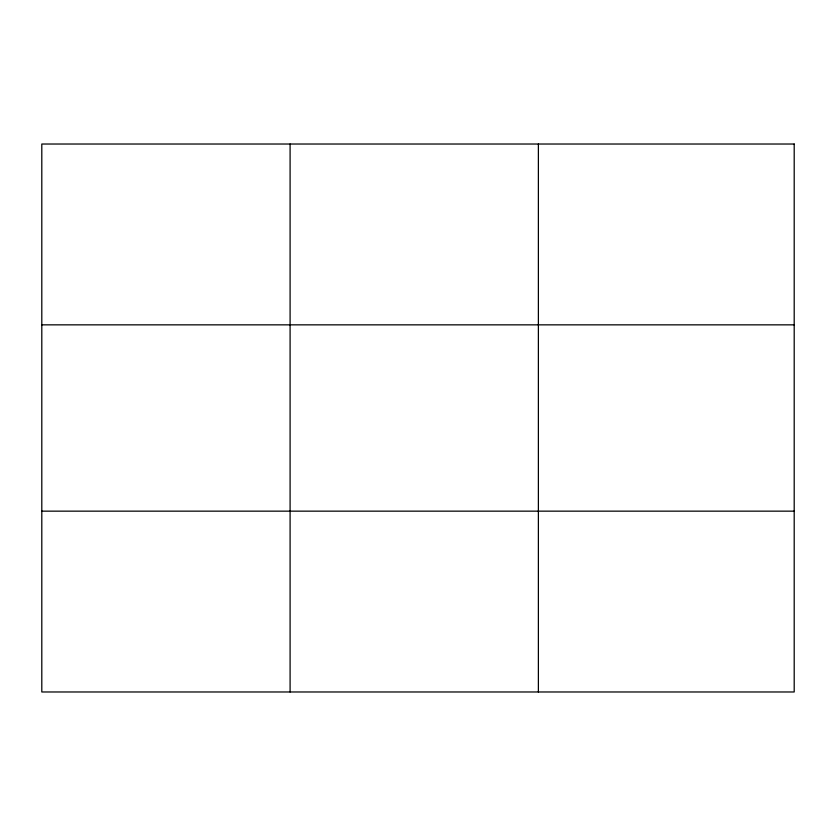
<?xml version="1.0" encoding="UTF-8"?>
<svg xmlns="http://www.w3.org/2000/svg" width="836" height="836" viewBox="0 0 836 836"><rect width="100%" height="100%" fill="white"/><g stroke="black" fill="none" stroke-linecap="round" stroke-linejoin="round"><path stroke-width="1.25" d="M290.092 691.978L290.092 144.022M538.384 691.978L538.384 144.022M41.8 324.849L794.2 324.849M41.8 511.151L794.2 511.151M794.2 144.022L794.2 691.978L41.8 691.978L41.8 144.022L794.2 144.022"/></g></svg>
